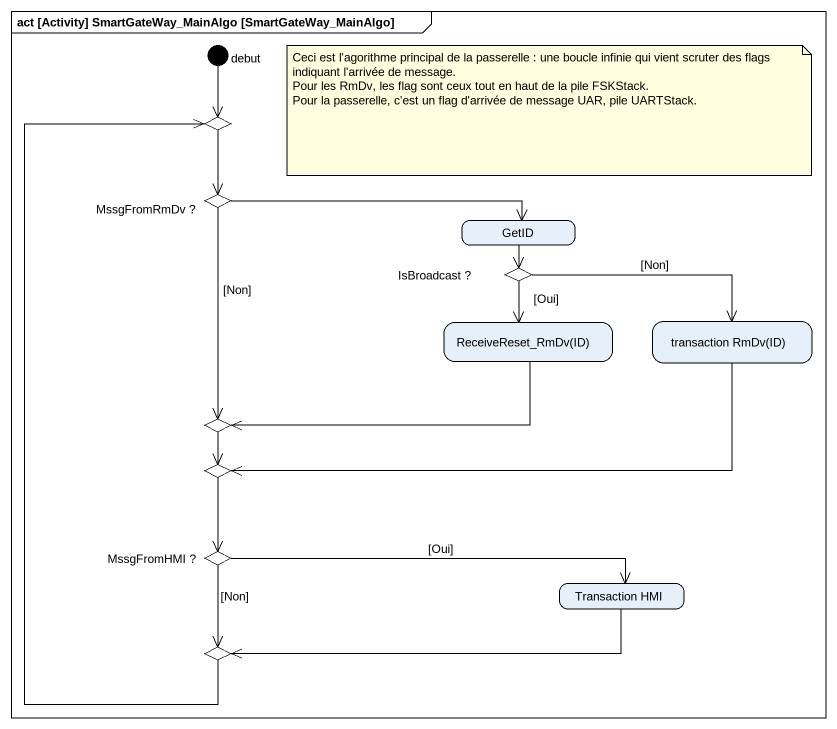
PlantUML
@startuml
mainframe act [Activity] SmartGateWay_MainAlgo [SmartGateWay_MainAlgo]
hide empty description
state debut <<start>>
state choice1 <<choice>>
state "MssgFromRmDv ?" as MssgFromRmDv <<choice>>
state GetID
state "IsBroadcast ?" as IsBroadcast <<choice>>
state "ReceiveReset_RmDv(ID)" as ReceiveReset_RmDv_ID
state "transaction RmDv(ID)" as transaction_RmDv_ID
state choice2 <<choice>>
state choice3 <<choice>>
state "MssgFromHMI ?" as MssgFromHMI <<choice>>
state "Transaction HMI" as Transaction_HMI
state choice4 <<choice>>
debut --> choice1
choice1 --> MssgFromRmDv
MssgFromRmDv -right-> GetID
MssgFromRmDv --> choice2 : [Non]
GetID --> IsBroadcast
IsBroadcast --> ReceiveReset_RmDv_ID : [Oui]
IsBroadcast -right-> transaction_RmDv_ID : [Non]
ReceiveReset_RmDv_ID -left-> choice2
transaction_RmDv_ID -left-> choice3
choice2 --> choice3
choice3 --> MssgFromHMI
MssgFromHMI -right-> Transaction_HMI : [Oui]
MssgFromHMI --> choice4 : [Non]
Transaction_HMI -left-> choice4
choice4 -up-> choice1
note as N1
  Ceci est l'agorithme principal de la passerelle : une boucle infinie qui vient scruter des flags indiquant l'arrivée de message.
  Pour les RmDv, les flag sont ceux tout en haut de la pile FSKStack.
  Pour la passerelle, c'est un flag d'arrivée de message UAR, pile UARTStack.
end note
@enduml
